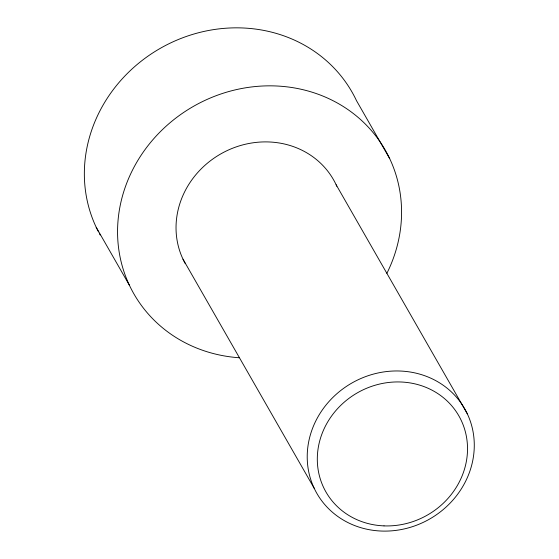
<?xml version="1.0" encoding="UTF-8"?>
<svg xmlns="http://www.w3.org/2000/svg" width="559" height="559" viewBox="0 0 559 559"><rect width="100%" height="100%" fill="white"/><g stroke="black" fill="none" stroke-linecap="round" stroke-linejoin="round"><path stroke-width="0.84" d="M389.714 158.672L356.502 100.676A144.788 133.175 -29.8 0 0 167.022 44.706A144.788 133.175 -29.8 0 0 98.517 231.922M336.127 184.736L467.31 413.8A85.171 78.337 -29.8 0 1 381.413 531.05A85.171 78.337 -29.8 0 1 323.535 408.252A85.171 78.337 -29.8 0 1 467.31 413.8M183.01 259.201L314.193 488.266M96.204 227.275L129.415 285.265M239.329 357.76A144.788 133.175 -29.8 0 1 121.911 198.103A144.788 133.175 -29.8 0 1 308.736 91.194A144.788 133.175 -29.8 0 1 386.884 273.323M100.18 234.99A144.788 133.175 -29.8 0 1 99.334 233.459M185.343 263.736A85.171 78.337 -29.8 0 1 224.494 151.901A85.171 78.337 -29.8 0 1 336.825 186.273M384.012 525.879A76.576 70.434 -29.8 0 0 461.252 420.459A76.576 70.434 -29.8 0 0 331.976 415.47A76.576 70.434 -29.8 0 0 384.012 525.879"/></g></svg>
